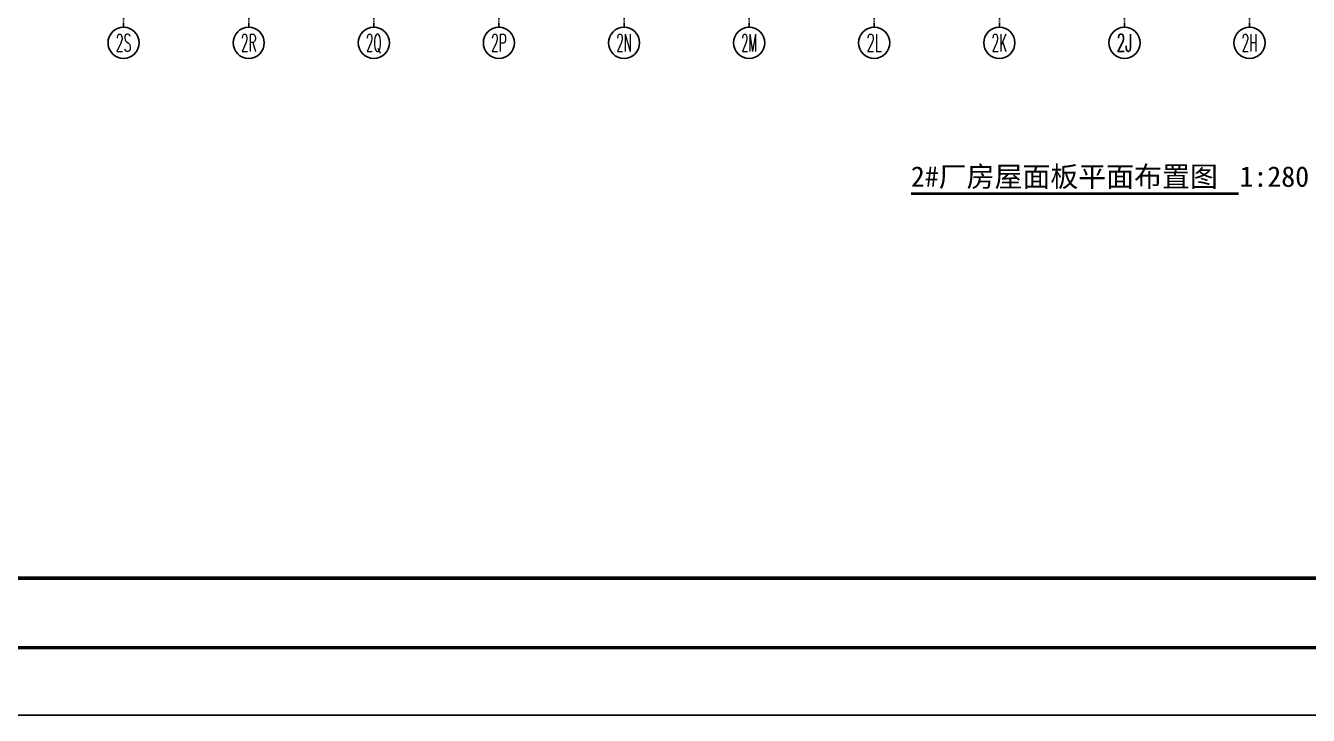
# Model space of a CAD drawing. Extents: x -599358 to 2865263, y -1062760 to 486533.
# Drawn here: x 1019328 to 1111602, y -977180 to -927592 of the extents above; entities that cross this region are included whole.
import ezdxf
from ezdxf.enums import TextEntityAlignment as Align

# ---------------------------------------------------------------- set-up
doc = ezdxf.new("R2010")
doc.units = 0
doc.linetypes.add('CENTER', pattern=[2, 1.25, -0.25, 0.25, -0.25])
for name, color, linetype in [('0-cxFrame', 155, 'Continuous'), ('3符号', 173, 'Continuous'), ('DIM_SYMB', 3, 'Continuous'), ('DOTE', 1, 'CENTER'), ('PUB_TEXT', 7, 'Continuous'), ('屋面板111', 6, 'Continuous')]:
    doc.layers.add(name, color=color, linetype=linetype)
doc.layers.add('0-cxText', color=131, linetype='Continuous', lineweight=25)
doc.styles.add('_TCH_AXIS', font='COMPLEX', dxfattribs={"bigfont": 'GBCBIG'})
doc.styles.add('cx_tuming', font='simhei.ttf')
doc.styles.add('cx_tuqian1', font='宋体.shx')
doc.styles.add('黑体', font='simhei.ttf')

# ---------------------------------------------------------------- blocks, each defined once
blk = doc.blocks.new('卓越-轴号')
blk.add_circle((0, 0), 4)
at = {"color": 0, "style": '_TCH_AXIS', "width": 1.041667, "flags": 8}
blk.add_attdef('A', text='', height=4.48, dxfattribs=at).set_placement((-2, -2.24), (2, -2.24), align=Align.FIT)
blk = doc.blocks.new('TK22.A2 L(Dragon)')
at = {"layer": '0-cxFrame', "color": 7, "const_width": 0.5}
blk.add_lwpolyline([(0, 0), (-594, 0), (-594, 420), (0, 420)], close=True, dxfattribs=at)
at = {"layer": '0-cxFrame', "const_width": 0.5}
blk.add_lwpolyline([(-80, 10), (-574, 10), (-574, 410), (-80, 410)], close=True, dxfattribs=at)
at = {"style": '黑体', "flags": 4}
blk.add_attdef('图幅', text='', height=3.3, dxfattribs=at).set_placement((-40, 3), align=Align.RIGHT)
at = {"layer": '0-cxText', "flags": 4}
for tag, height, style, p in [('建设单位', 3.5, 'cx_tuming', (-45, 240)), ('项目名称', 3.5, 'cx_tuming', (-45, 210)), ('子项名称', 3.5, 'cx_tuming', (-45, 180)), ('工程编号', 3.3, 'cx_tuqian1', (-35, 165)), ('图名1', 3.5, 'cx_tuming', (-45, 87)), ('图名2', 3.5, 'cx_tuming', (-45, 79)), ('图名3', 3.5, 'cx_tuming', (-45, 71)), ('出图日期', 3.3, 'cx_tuqian1', (-39, 60)), ('专业', 3.3, 'cx_tuqian1', (-55, 52)), ('图号', 3.3, 'cx_tuqian1', (-55, 44)), ('版次', 3.3, 'cx_tuqian1', (-20, 44))]:
    blk.add_attdef(tag, text='', height=height, dxfattribs=dict(at, style=style)).set_placement(p, align=Align.MIDDLE)
at = {"layer": 'Defpoints', "color": 6, "flags": 4}
for tag, height, style, p in [('tufu', 3.3, '黑体', (-12, 12)), ('dwfname', 4, 'cx_tuqian1', (-80, 3))]:
    blk.add_attdef(tag, text='', height=height, dxfattribs=dict(at, style=style)).set_placement(p, align=Align.RIGHT)

msp = doc.modelspace()

# ---------------------------------------------------------------- linework, layer by layer
at = {"layer": 'DIM_SYMB', "const_width": 196}
msp.add_lwpolyline([(1083009.1, -939673.7), (1106592.2, -939673.7)], dxfattribs=at)
at = {"layer": 'DOTE', "ltscale": 280}
for p, q in [((1026372.4, -927706.6), (1026372.4, -832287.9)), ((1035372.4, -927706.6), (1035372.4, -832287.9)), ((1044372.4, -927706.6), (1044372.4, -832287.9)), ((1053372.4, -927706.6), (1053372.4, -832287.9)), ((1062372.4, -927706.6), (1062372.4, -832287.9)), ((1071372.4, -927706.6), (1071372.4, -832287.9)), ((1080372.4, -927706.6), (1080372.4, -832287.9)), ((1089372.4, -927706.6), (1089372.4, -832287.9)), ((1098372.4, -927706.6), (1098372.4, -832287.9)), ((1107372.4, -927706.6), (1107372.4, -832287.9))]:
    msp.add_line(p, q, dxfattribs=at)
at = {"layer": '屋面板111', "ltscale": 2500}
msp.add_lwpolyline([(-94863.2, -613531.4), (2392855.7, -613531.4), (2392855.7, -977180.1), (-94863.2, -977180.1)], close=True, dxfattribs=at)

# ---------------------------------------------------------------- block references
at = {"layer": '0-cxFrame', "xscale": 500, "yscale": 500, "zscale": 500}
msp.add_blockref('TK22.A2 L(Dragon)', (1245141.4, -972321.5), dxfattribs=at)
at = {"layer": '3符号', "color": 7}
ref = msp.add_blockref('卓越-轴号', (1026372.4, -928826.6), dxfattribs=dict(at, xscale=280, yscale=280, zscale=280))
ref.add_attrib('A', '2S', dxfattribs={"layer": '0', "color": 0, "height": 1254.4, "style": '_TCH_AXIS', "width": 0.551471}).set_placement((1025812.4, -929453.8), (1026932.4, -929453.8), align=Align.FIT)
ref = msp.add_blockref('卓越-轴号', (1035372.4, -928826.6), dxfattribs=dict(at, xscale=280, yscale=280, zscale=280))
ref.add_attrib('A', '2R', dxfattribs={"layer": '0', "color": 0, "height": 1254.4, "style": '_TCH_AXIS', "width": 0.493421}).set_placement((1034812.4, -929453.8), (1035932.4, -929453.8), align=Align.FIT)
ref = msp.add_blockref('卓越-轴号', (1044372.4, -928826.6), dxfattribs=dict(at, xscale=280, yscale=280, zscale=280))
ref.add_attrib('A', '2Q', dxfattribs={"layer": '0', "color": 0, "height": 1254.4, "style": '_TCH_AXIS', "width": 0.520833}).set_placement((1043812.4, -929453.8), (1044932.4, -929453.8), align=Align.FIT)
ref = msp.add_blockref('卓越-轴号', (1053372.4, -928826.6), dxfattribs=dict(at, xscale=280, yscale=280, zscale=280))
ref.add_attrib('A', '2P', dxfattribs={"layer": '0', "color": 0, "height": 1254.4, "style": '_TCH_AXIS', "width": 0.506757}).set_placement((1052812.4, -929453.8), (1053932.4, -929453.8), align=Align.FIT)
ref = msp.add_blockref('卓越-轴号', (1062372.4, -928826.6), dxfattribs=dict(at, xscale=280, yscale=280, zscale=280))
ref.add_attrib('A', '2N', dxfattribs={"layer": '0', "color": 0, "height": 1254.4, "style": '_TCH_AXIS', "width": 0.480769}).set_placement((1061812.4, -929453.8), (1062932.4, -929453.8), align=Align.FIT)
ref = msp.add_blockref('卓越-轴号', (1071372.4, -928826.6), dxfattribs=dict(at, xscale=280, yscale=280, zscale=280))
ref.add_attrib('A', '2M', dxfattribs={"layer": '0', "color": 0, "height": 1254.4, "style": '_TCH_AXIS', "width": 0.457317}).set_placement((1070812.4, -929453.8), (1071932.4, -929453.8), align=Align.FIT)
ref = msp.add_blockref('卓越-轴号', (1080372.4, -928826.6), dxfattribs=dict(at, xscale=280, yscale=280, zscale=280))
ref.add_attrib('A', '2L', dxfattribs={"layer": '0', "color": 0, "height": 1254.4, "style": '_TCH_AXIS', "width": 0.535714}).set_placement((1079812.4, -929453.8), (1080932.4, -929453.8), align=Align.FIT)
ref = msp.add_blockref('卓越-轴号', (1089372.4, -928826.6), dxfattribs=dict(at, xscale=280, yscale=280, zscale=280))
ref.add_attrib('A', '2K', dxfattribs={"layer": '0', "color": 0, "height": 1254.4, "style": '_TCH_AXIS', "width": 0.480769}).set_placement((1088812.4, -929453.8), (1089932.4, -929453.8), align=Align.FIT)
ref = msp.add_blockref('卓越-轴号', (1098372.4, -928826.6), dxfattribs=dict(at, xscale=280, yscale=280, zscale=280))
ref.add_attrib('A', '2J', dxfattribs={"layer": '0', "color": 0, "height": 1254.4, "style": '_TCH_AXIS', "width": 0.604839}).set_placement((1097812.4, -929453.8), (1098932.4, -929453.8), align=Align.FIT)
ref = msp.add_blockref('卓越-轴号', (1107372.4, -928826.6), dxfattribs=dict(at, xscale=280, yscale=280, zscale=280))
ref.add_attrib('A', '2H', dxfattribs={"layer": '0', "color": 0, "height": 1254.4, "style": '_TCH_AXIS', "width": 0.46875}).set_placement((1106812.4, -929453.8), (1107932.4, -929453.8), align=Align.FIT)

# ---------------------------------------------------------------- texts
at = {"layer": 'PUB_TEXT', "style": '黑体'}
for s, height, p in [('2#厂房屋面板平面布置图', 1472.068, (1083009.1, -939177.5)), ('1:280', 1472.07, (1106650.1, -939177.5))]:
    msp.add_text(s, height=height, dxfattribs=at).set_placement(p)

doc.saveas('drawing.dxf')
